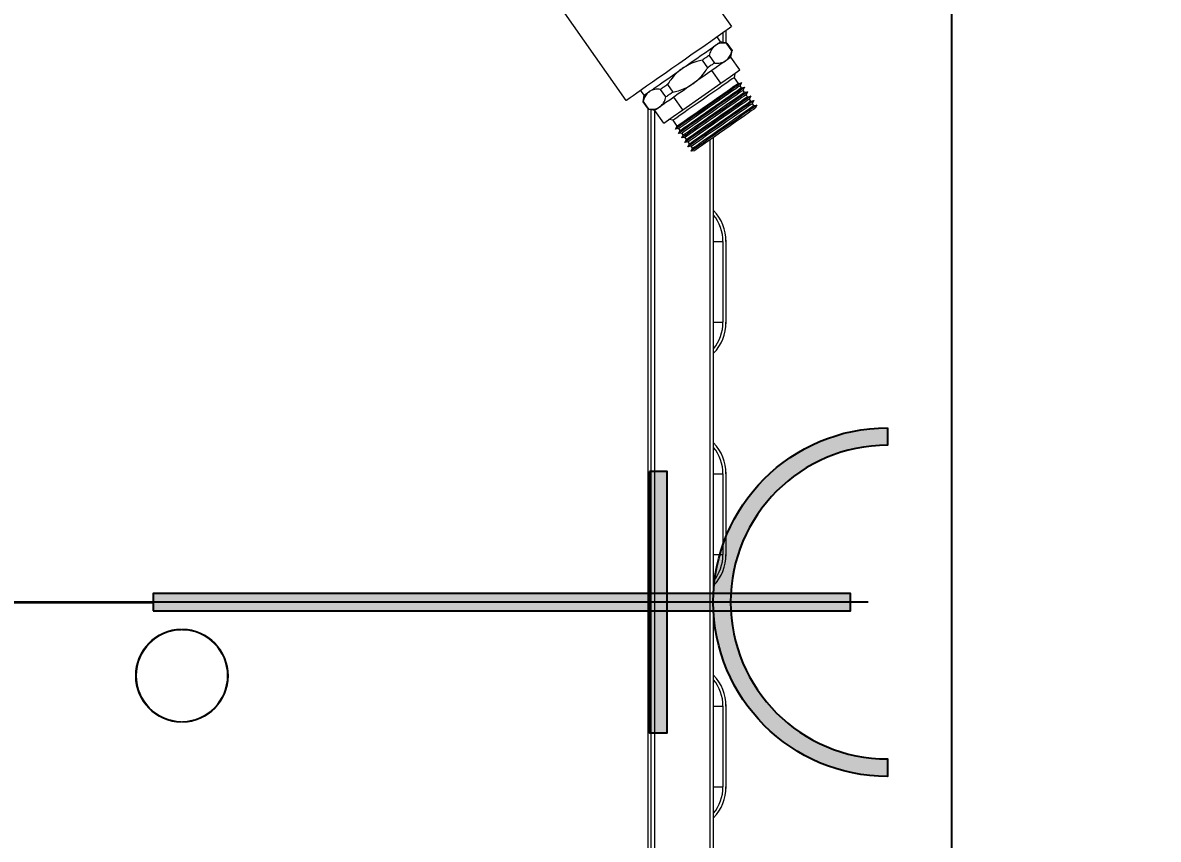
# Model space of a CAD drawing. Header units: millimetres. Extents: x 13502 to 23536, y 11874 to 14203.
# Drawn here: x 18752.13 to 18788.79, y 12910.78 to 12937.14 of the extents above; entities that cross this region are included whole.
import ezdxf

# ---------------------------------------------------------------- set-up
doc = ezdxf.new("R2010")
doc.units = ezdxf.units.MM
doc.layers.add('ELEKTRİK', color=10, linetype='Continuous')
doc.layers.add('ELK', color=1, linetype='Continuous', lineweight=35)
doc.styles.get("Standard").update_dxf_attribs({"font": 'arial.ttf'})
doc.dimstyles.new('OLCU50', dxfattribs={"dimtxt": 8, "dimasz": 3, "dimexe": 1.25, "dimexo": 0.625, "dimtad": 1, "dimdec": 0, "dimtxsty": 'Standard', "dimblk": 'OBLIQUE', "dimcen": 2.5, "dimclrd": 256, "dimclre": 251, "dimclrt": 25, "dimadec": 0, "dimazin": 0, "dimtfac": 1, "dimtdec": 0, "dimtmove": 0, "dimatfit": 3, "dimldrblk": 'OBLIQUE', "dimfxl": 1, "dimarcsym": 0})

# ---------------------------------------------------------------- blocks, each defined once
blk = doc.blocks.new('A$C75AA7FFD')
at = {"color": 1, "linetype": 'Continuous', "lineweight": 0}
for p, q in [((122.0361278620039, 73.1056926538713), (126.0798410741045, 67.33067014703192)), ((122.6803587046088, 64.95032885555338), (118.636642512276, 70.72534540192828)), ((125.8019165364421, 67.13606098183664), (125.8019165364421, 66.82321408279677)), ((125.90199273502, 67.20613816270088), (125.90199273502, 66.80556514747877)), ((125.9029255477108, 67.20679381379341), (125.9029255477108, 66.80540421493788)), ((125.6088272896886, 67.00085976608898), (125.7235423890234, 66.8370304394557)), ((125.9324536887325, 66.80019476898451), (125.7235423890234, 66.8370304394557)), ((126.0985718337251, 66.55027845390032), (125.9264991847194, 66.79602840431471)), ((125.9324536887325, 66.80019476898451), (126.1045263377382, 66.5544507790346)), ((125.3634230462121, 66.40175560004536), (125.5354986754501, 66.15601161009545)), ((126.0676876870348, 66.34554245955587), (126.1045263377382, 66.5544507790346)), ((125.3159986105966, 66.00231507307399), (125.1439259615909, 66.24806502348838)), ((126.0676876870348, 66.34554245955587), (126.0685996380998, 66.34618022925497)), ((126.3553873864439, 65.9366009522073), (126.0685996380998, 66.34618022925497)), ((125.4519568053329, 65.91439822202847), (125.453780707463, 65.91567376142666)), ((125.453780707463, 65.91567376142666), (125.4546896782958, 65.91631153112576)), ((125.7405684558034, 65.50610044484347), (125.453780707463, 65.91567376142666)), ((125.7405684558034, 65.50610044484347), (126.0479764310076, 65.7213506985263)), ((126.0479764310076, 65.7213506985263), (126.3553873864439, 65.9366009522073)), ((126.1906461087456, 65.82124808317167), (126.1660889950981, 65.68197587018585)), ((126.1660889950981, 65.68197587018585), (126.2951449719694, 65.49766638760775)), ((123.266087588363, 65.11630394939857), (123.1513724890283, 65.28013327603185)), ((123.9703522291893, 65.0600848484446), (123.7982795801836, 65.30582883839452)), ((124.0177766648048, 65.45952537541598), (124.1898493138106, 65.21378138546606)), ((125.1257495251666, 65.07559993747964), (125.7405684558034, 65.50610044484347)), ((126.2951449719694, 65.49766638760775), (126.4057384101179, 65.51406958584994)), ((126.4057384101179, 65.51406958584994), (126.3525025216368, 65.41575172429111)), ((126.3525025216368, 65.41575172429111), (126.3955191937712, 65.3543172169193)), ((126.3955191937712, 65.3543172169193), (126.5061126319233, 65.37071445469883)), ((126.5061126319233, 65.37071445469883), (126.4528767434422, 65.27240255360266)), ((126.4528767434422, 65.27240255360266), (126.4958963958088, 65.21096208576819)), ((123.2292519178918, 64.90739562991985), (123.266087588363, 65.11630394939857)), ((123.4013245668975, 64.66164567950545), (123.2292519178918, 64.90739562991985)), ((123.2352034416726, 64.91156199458965), (123.4072790709106, 64.66581800463973)), ((124.223230895117, 65.0540349769999), (124.2241428461821, 65.054672746699)), ((124.2241428461821, 65.054672746699), (124.22596376808, 65.05594828609719)), ((124.5109305945261, 64.6450994301158), (124.2241428461821, 65.054672746699)), ((124.5109305945261, 64.6450994301158), (125.1257495251666, 65.07559993747964)), ((126.4958963958088, 65.21096208576819), (126.6064898339573, 65.22736528401038)), ((126.6064898339573, 65.22736528401038), (126.5532539454762, 65.12904742245155)), ((126.5532539454762, 65.12904742245155), (126.5962706176106, 65.06761291507974)), ((126.5962706176106, 65.06761291507974), (126.7068670359949, 65.08401015285745)), ((126.7068670359949, 65.08401015285745), (126.6536281672816, 64.9856982517631)), ((126.6536281672816, 64.9856982517631), (126.6966478196482, 64.9242577839268)), ((126.6966478196482, 64.9242577839268), (126.8072412578003, 64.94066098216899)), ((126.8072412578003, 64.94066098216899), (126.7540053693156, 64.84234312061017)), ((123.3871297207443, 64.68191721919356), (123.3871297207443, 4.350073424484435)), ((123.6102328863781, 64.62481000903426), (123.4013245668975, 64.66164567950545)), ((123.4971300926809, 5.872000542820388), (123.4971300926809, 64.64475372317611)), ((123.4971300926809, 4.347143856193725), (123.4971300926809, 64.64475372317611)), ((123.6071304646139, 12.07371631033857), (123.6071304646139, 64.6253583717662)), ((123.6093239155452, 64.62417223933517), (123.6102328863781, 64.62481000903426)), ((123.8961116638857, 64.21459892275197), (123.6093239155452, 64.62417223933517)), ((124.2035196390898, 64.42984917643298), (124.5109305945261, 64.6450994301158)), ((126.7540053693156, 64.84234312061017), (126.7970220414536, 64.78090861324017)), ((126.7970220414536, 64.78090861324017), (126.9076184598343, 64.79731181148236)), ((126.9076184598343, 64.79731181148236), (126.854379591121, 64.69899394992353)), ((123.8961116638857, 64.21459892275197), (124.2035196390898, 64.42984917643298)), ((124.2001251545698, 64.30539467814015), (124.060852941584, 64.32995179178761)), ((124.3291781512089, 64.12108519556205), (124.2001251545698, 64.30539467814015)), ((124.2759422627278, 64.0227673340014), (124.3291781512089, 64.12108519556205)), ((124.3865357008763, 64.03917053224541), (124.2759422627278, 64.0227673340014)), ((124.3763194647618, 63.87941816331477), (124.4295553532429, 63.97773006440912)), ((124.4869129029139, 63.89581540109248), (124.3763194647618, 63.87941816331477)), ((124.4295553532429, 63.97773006440912), (124.3865357008763, 64.03917053224541)), ((124.4766936865672, 63.73606303216184), (124.5299295750483, 63.83438089372066)), ((124.5299295750483, 63.83438089372066), (124.4869129029139, 63.89581540109248)), ((124.5872871247157, 63.75246623040402), (124.4766936865672, 63.73606303216184)), ((124.5770708886012, 63.59271386147338), (124.6303067770859, 63.69102576256955)), ((124.6876643267533, 63.60911109925291), (124.5770708886012, 63.59271386147338)), ((124.6303067770859, 63.69102576256955), (124.5872871247157, 63.75246623040402)), ((124.6774451104066, 63.44935873032227), (124.7306839791199, 63.5476765918811)), ((124.7880415287909, 63.46576192856446), (124.6774451104066, 63.44935873032227)), ((124.7306839791199, 63.5476765918811), (124.6876643267533, 63.60911109925291)), ((124.8310582009253, 63.40432742119265), (124.7880415287909, 63.46576192856446)), ((125.391991552453, 12.07371631033857), (125.391991552453, 63.67501595498106)), ((125.5019919243896, 12.07371631033857), (125.5019919243896, 63.75204303742612)), ((124.7778223124442, 63.30600955963382), (124.8310582009253, 63.40432742119265)), ((124.8884157505927, 63.32241275787601), (124.7778223124442, 63.30600955963382)), ((125.5019919243896, 60.39007881158432), (125.8019165364421, 60.39007881158432)), ((125.8019165364421, 60.39007881158432), (125.8019165364421, 57.78508165347739)), ((125.90199273502, 60.39007881158432), (125.90199273502, 57.78508165347739)), ((125.90199273502, 60.39007881158432), (125.9029255477108, 60.39007881158432)), ((125.9029255477108, 60.43984868997177), (125.9029255477108, 60.39007881158432)), ((125.9029255477108, 60.39007881158432), (125.9029255477108, 57.78508165347739)), ((125.5019919243896, 57.78508165347739), (125.8019165364421, 57.78508165347739)), ((125.90199273502, 57.78508165347739), (125.9029255477108, 57.78508165347739)), ((125.9029255477108, 57.78508165347739), (125.9029255477108, 57.73530581462364)), ((125.5019919243896, 52.8900800035135), (125.8019165364421, 52.8900800035135)), ((125.8019165364421, 52.8900800035135), (125.8019165364421, 50.2850768849421)), ((125.90199273502, 52.8900800035135), (125.90199273502, 50.2850768849421)), ((125.90199273502, 52.8900800035135), (125.9029255477108, 52.8900800035135)), ((125.9029255477108, 52.93984988190095), (125.9029255477108, 52.8900800035135)), ((125.9029255477108, 52.8900800035135), (125.9029255477108, 50.2850768849421)), ((125.5019919243896, 50.2850768849421), (125.8019165364421, 50.2850768849421)), ((125.90199273502, 50.2850768849421), (125.9029255477108, 50.2850768849421)), ((125.9029255477108, 50.2850768849421), (125.9029255477108, 50.23530700655283)), ((108.3172307574423, 47.87346103634809), (108.3172307574423, 47.84845688786299)), ((108.3672271334799, 47.84845688786299), (108.3672271334799, 47.87346103634809)), ((125.5019919243896, 45.39008119544269), (125.8019165364421, 45.39008119544269)), ((125.8019165364421, 45.39008119544269), (125.8019165364421, 42.78507807687129)), ((125.90199273502, 45.39008119544269), (125.90199273502, 42.78507807687129)), ((125.90199273502, 45.39008119544269), (125.9029255477108, 45.39008119544269)), ((125.9029255477108, 45.43985107383014), (125.9029255477108, 45.39008119544269)), ((125.9029255477108, 45.39008119544269), (125.9029255477108, 42.78507807687129)), ((108.3172307574423, 44.89888527830226), (108.3172307574423, 44.87388112981898)), ((108.3672271334799, 44.87388112981898), (108.3672271334799, 44.89888527830226)), ((125.5019919243896, 42.78507807687129), (125.8019165364421, 42.78507807687129)), ((125.90199273502, 42.78507807687129), (125.9029255477108, 42.78507807687129)), ((125.9029255477108, 42.78507807687129), (125.9029255477108, 42.73530819848202))]:
    blk.add_line(p, q, dxfattribs=at)
at = {"color": 1, "linetype": 'Continuous', "lineweight": 0, "flags": 128}
for points in [[(122.6803587046088, 64.95032885555338), (122.694902237934, 64.96050932888102), (122.7382765379371, 64.99087789539408), (122.8097425070264, 65.04092195514932), (122.9080842104413, 65.10977724079567), (123.0316058960452, 65.19626954083105), (123.1782005396417, 65.29892066006505), (123.3453647461502, 65.4159663010123), (123.5302285519247, 65.54540970807466), (123.7296358910244, 65.6850395489273), (123.9401743975359, 65.83245971685392), (124.1582379904539, 65.98514893537867), (124.3800983992405, 66.14049652106041), (124.6019617882594, 66.29584410674215), (124.8200253811774, 66.44853332526691), (125.0305609074567, 66.5959534931917), (125.2299712267886, 66.73558333404617), (125.4148350325631, 66.86502674110852), (125.5819992390716, 66.98207238205578), (125.7285938826681, 67.08472350128977), (125.8521185485042, 67.17121580132516), (125.9504542914583, 67.24007108697151), (126.0219232407762, 67.29011514672675), (126.0652975407793, 67.32048371323981), (126.0798410741045, 67.33067014703192), (126.0798410741045, 67.33067014703192)], [(124.4948164788111, 65.97666719442714), (124.6551976767441, 66.08896830565027), (124.8128340807853, 66.19934418684898), (124.9650285807584, 66.30591133124472), (125.1091794339191, 66.40685179717366), (125.2428160277377, 66.50042512900836), (125.363658484559, 66.58503392226885), (125.4696295825088, 66.65924170501603), (125.558926281079, 66.72176697738723)], [(125.558926281079, 66.72176697738723), (125.5968288746917, 66.74830296524124), (125.6300107804418, 66.77154281623916), (125.6583349076391, 66.79137328155775), (125.6816760865331, 66.80771687515517), (125.6999329892278, 66.82050207145949), (125.7130311099172, 66.82966926582594), (125.7209138241888, 66.83518865593214), (125.7235423890234, 66.8370304394557)], [(125.3634230462121, 66.40175560004536), (125.3373430338906, 66.38349273688618), (125.3108428088235, 66.3649378109676), (125.2839402524041, 66.34610274321676), (125.2566532460223, 66.32699349410177), (125.2289907303821, 66.30762794501425), (125.2009705868732, 66.28800609595419), (125.172610696889, 66.26815178877769), (125.1439259615909, 66.24806502348838)], [(125.9030715790905, 66.23027303702293), (125.8137778607525, 66.16774776465172), (125.7078037825704, 66.09354594236902), (125.5869643059814, 66.00893118864406), (125.4533247319305, 65.91535785680935), (125.3091738787698, 65.81442335134489), (125.1569793787967, 65.70785620694915), (124.9993429747556, 65.59747436528596), (124.8389617768225, 65.48517325406283)], [(125.5354986754501, 66.15601161009545), (125.5094156828964, 66.13774874693627), (125.4829154578292, 66.11919382101769), (125.4560129014098, 66.10035875326685), (125.428725895028, 66.08124950415186), (125.4010633793878, 66.06187799459985), (125.3730462161111, 66.04226210600427), (125.3446833458947, 66.0224018383633), (125.3159986105966, 66.00231507307399)], [(126.0676876870348, 66.34554245955587), (126.0650591222002, 66.34370067603231), (126.0571764079286, 66.33818128592611), (126.0440782872392, 66.32900813109518), (126.0258213845445, 66.31622293479086), (126.0024802056505, 66.29987934119345), (125.9741590586855, 66.28004887587667), (125.9409741727031, 66.2568149853414), (125.9030715790905, 66.23027303702293)], [(123.4307066765396, 65.23156741146704), (123.5200003948812, 65.29409268383824), (123.6259744730633, 65.36829450612095), (123.7468139496486, 65.45290925984591), (123.8804505434709, 65.54648259168061), (124.0246013966316, 65.64741709714508), (124.1767958966047, 65.7539902020053), (124.3344352808781, 65.864366083204), (124.4948164788111, 65.97666719442714)], [(126.1660889950981, 65.68197587018585), (126.1511550513496, 65.67152121549225), (126.1068091956331, 65.64046719556427), (126.0343955126955, 65.58976152425203), (125.9361163941539, 65.52094796185702), (125.8149550524868, 65.43611267094639), (125.674598034966, 65.33783057217443), (125.5193070736968, 65.22909381870886), (125.3537998763131, 65.11320450787025), (125.183107074834, 64.993685274163), (125.0124142733548, 64.87416604045757), (124.8469070759711, 64.75827672961714), (124.6916161147019, 64.64953997615157), (124.5512590971812, 64.55125787737961), (124.4300977555104, 64.46642258646898), (124.3318186369725, 64.39760902407397), (124.2594049540312, 64.34690335276173), (124.2150590983183, 64.31584933283375), (124.2001251545698, 64.30539467814015)], [(124.8389617768225, 65.48517325406283), (124.6785805788895, 65.37287810330417), (124.5209441748484, 65.26249626164099), (124.3687466946431, 65.15592911724525), (124.2245958414824, 65.05499461178078), (124.0909592476601, 64.96142127994608), (123.9701197710747, 64.87680652622112), (123.8641456928926, 64.80260470393841), (123.7748519745546, 64.74007943156721)], [(124.0177766648048, 65.45952537541598), (123.9890919295067, 65.43943861012485), (123.9607320395226, 65.41957834248569), (123.93271189601, 65.39996245389011), (123.905052360602, 65.38059094433811), (123.8777623739916, 65.3614876556876), (123.8508598175722, 65.34264662747228), (123.8243625727373, 65.3240917015537), (123.7982795801836, 65.30582883839452)], [(126.4057384101179, 65.51406958584994), (126.4020995465544, 65.51151850705355), (126.3731525508192, 65.49125292782992), (126.3160453406599, 65.45126417165011), (126.2323365775337, 65.39264896397617), (126.124312099575, 65.31701066975438), (125.9949133959963, 65.22640564922949), (125.8476750222362, 65.12330749515968), (125.6866113511205, 65.01052954677652), (125.5161152449691, 64.89114740375408), (125.3408388463067, 64.76841547969343), (125.1655624476443, 64.64568951609908), (124.9950693217252, 64.52630737307663), (124.8340056506095, 64.41352942469348), (124.6867672768494, 64.31043127062367), (124.5573685732707, 64.21982625009878), (124.449344095312, 64.14418199541251), (124.3656353321858, 64.08557274820305), (124.3085281220265, 64.04558399202324), (124.2795811262913, 64.02531245233513), (124.2759422627278, 64.0227673340014)], [(126.5061126319233, 65.37071445469883), (126.502476748592, 65.36816933636692), (126.4735297528568, 65.34789779667699), (126.4164225426939, 65.30790904049718), (126.3327137795713, 65.24929979328772), (126.2246863213768, 65.17365553860145), (126.0952905980303, 65.08305051807656), (125.9480522242739, 64.97995832447123), (125.7869885531582, 64.86718037608989), (125.6164924470067, 64.74779823306562), (125.4412160483444, 64.6250663090068), (125.2659396496783, 64.50233438494615), (125.0954435435269, 64.3829522419237), (124.9343798724112, 64.27017429354055), (124.7871414986548, 64.16707613947074), (124.6577457753083, 64.07647111894585), (124.5497183171137, 64.00083282472406), (124.4660125342234, 63.94221761705194), (124.4089053240605, 63.90223482133479), (124.3799553480931, 63.88196328164668), (124.3763194647618, 63.87941816331477)], [(126.3525025216368, 65.41575172429111), (126.3375685778883, 65.40529706959751), (126.2932197419432, 65.37424304966953), (126.2208060590019, 65.32353737835729), (126.122526940464, 65.25472381596228), (126.0013685790254, 65.16988256458717), (125.8610115615047, 65.07160642627969), (125.7057176200033, 64.96286967281412), (125.5402134028518, 64.84698036197369), (125.3695206013726, 64.72746112826826), (125.1988248196612, 64.60794189456101), (125.0333206025098, 64.4920525837224), (124.8780266610083, 64.38331583025683), (124.7376696434876, 64.28503373148487), (124.6165112820527, 64.20019844057424), (124.5182321635111, 64.13137891771476), (124.4458184805735, 64.08067920686699), (124.4014696446247, 64.04962518693901), (124.3865357008763, 64.03917053224541)], [(126.4528767434422, 65.27240255360266), (126.4379427996901, 65.26194193844458), (126.3935969439772, 65.23089387898108), (126.3211832610396, 65.18018820766883), (126.222904142498, 65.11136868481117), (126.1017428008272, 65.02653339390054), (125.9613857833101, 64.92825129512676), (125.8060948220409, 64.81952050212567), (125.6405876246572, 64.70363119128706), (125.469894823178, 64.58410599711533), (125.2992020216989, 64.4645867634099), (125.1336948243152, 64.34869745256947), (124.978403863046, 64.2399606991039), (124.8380468455252, 64.14168456079642), (124.7168855038544, 64.05684330942131), (124.6186063853165, 63.9880297470263), (124.5461927023753, 63.93732407571406), (124.5018468466624, 63.90627601625056), (124.4869129029139, 63.89581540109248)], [(125.312160071473, 64.8093757915849), (125.4828558531844, 64.92889502529033), (125.6483600703359, 65.04478433613076), (125.8036540118374, 65.15352108959632), (125.9440110293581, 65.25180318836829), (126.065169390793, 65.33663847927892), (126.1634485093346, 65.40545204167393), (126.2358621922722, 65.45615771298617), (126.2802110282209, 65.48721173291415), (126.2951449719694, 65.49766638760775)], [(125.412537273507, 64.66602066043197), (125.5832300749862, 64.7855458546037), (125.7487372723699, 64.90143516544231), (125.9040282336391, 65.01017191890787), (126.0443852511598, 65.10844805721717), (126.1655465928307, 65.1932833481278), (126.2638257113686, 65.26210287098547), (126.3362393943098, 65.31280854229772), (126.3805852500227, 65.34385660176122), (126.3955191937712, 65.3543172169193)], [(123.266087588363, 65.11630394939857), (123.2765988674728, 65.12366512302833), (123.3079538908569, 65.14561751369911), (123.3596191969482, 65.18179157261329), (123.4307066765396, 65.23156741146704)], [(124.1898493138106, 65.21378138546606), (124.1611645785124, 65.19369462017676), (124.1328046885283, 65.17383435253578), (124.1047845450157, 65.1542184639402), (124.0771250096077, 65.1348469543882), (124.0498350229973, 65.1157377052732), (124.0229324665779, 65.09690263752236), (123.996435221743, 65.07834771160378), (123.9703522291893, 65.0600848484446)], [(126.6064898339573, 65.22736528401038), (126.602853950626, 65.22481420521399), (126.5739039746586, 65.20454862599036), (126.5167967644993, 65.16455986980873), (126.4330880013731, 65.10594466213479), (126.3250635234144, 65.03030636791482), (126.1956648198357, 64.93970134738811), (126.0484264460756, 64.8366031933183), (125.8873627749599, 64.72382524493696), (125.7168696490407, 64.6044431019127), (125.5415932503784, 64.48171713831834), (125.366316851716, 64.35898521425952), (125.1958207455646, 64.23960307123525), (125.0347570744489, 64.12682512285392), (124.8875187006888, 64.02372696878228), (124.75811999711, 63.93312194825739), (124.6500955191514, 63.8574836540356), (124.5663867560252, 63.79886844636349), (124.5092795458659, 63.75887969018186), (124.4803325501307, 63.73861411095822), (124.4766936865672, 63.73606303216184)], [(126.7068670359949, 65.08401015285745), (126.7032281724314, 65.08146503452554), (126.6742811766962, 65.06119349483743), (126.6171739665369, 65.02121069912027), (126.5334652034107, 64.96259549144816), (126.4254377452162, 64.88695719722637), (126.2960420218733, 64.79635217670148), (126.1488036481132, 64.69325402263166), (125.9877399769975, 64.58047607424851), (125.8172438708461, 64.46109393122606), (125.6419674721838, 64.33836200716541), (125.4666910735214, 64.21563008310659), (125.29619496737, 64.09624794008232), (125.1351312962543, 63.98346999170099), (124.9878929224942, 63.88037779809565), (124.8584971991477, 63.78977277757076), (124.7504727211854, 63.71412852288449), (124.6667639580628, 63.65551927567503), (124.6096567479035, 63.61553051949522), (124.5807067719325, 63.59525897980529), (124.5770708886012, 63.59271386147338)], [(126.5532539454762, 65.12904742245155), (126.5383200017277, 65.11859276775795), (126.4939711657826, 65.08753874782815), (126.4215574828413, 65.03683307651772), (126.3232783643034, 64.96801951412272), (126.2021200028648, 64.88318422321208), (126.0617629853441, 64.78490212444012), (125.9064720240749, 64.67616537097274), (125.7409648266912, 64.56027606013413), (125.570272025212, 64.44075682642688), (125.3995792237329, 64.32123759272145), (125.2340720263492, 64.20534828188283), (125.07878106508, 64.09661152841545), (124.938421067327, 63.99832942964349), (124.8172627058921, 63.91349413873286), (124.7189835873505, 63.84468057633785), (124.6465699044129, 63.79397490502743), (124.6022210684641, 63.76292088509763), (124.5872871247157, 63.75246623040402)], [(126.8072412578003, 64.94066098216899), (126.803605374469, 64.93811586383708), (126.7746553985016, 64.91784432414897), (126.7175481883387, 64.87785556796916), (126.6338394252161, 64.8192463207597), (126.5258149472538, 64.74360206607344), (126.396416243675, 64.65299704554855), (126.249177869915, 64.54989889147873), (126.0881141987993, 64.43712094309558), (125.9176210728801, 64.31773880007313), (125.7423446742177, 64.19501283647878), (125.5670682755554, 64.07228091241814), (125.396572169404, 63.95289876939569), (125.2355084982883, 63.84012082101253), (125.0882701245282, 63.73702266694272), (124.9588744011853, 63.64641764641783), (124.8508469429908, 63.57077935219604), (124.7671381798646, 63.5121641445221), (124.7100309697053, 63.47218134880677), (124.6810839739701, 63.45190980911866), (124.6774451104066, 63.44935873032227)], [(126.6536281672816, 64.9856982517631), (126.6386942235331, 64.97523763660502), (126.5943483678166, 64.94418957714151), (126.5219346848789, 64.89348390582927), (126.4236555663374, 64.82466438296979), (126.3024942246702, 64.73982909205915), (126.1621372071495, 64.64155295375167), (126.0068462458803, 64.5328162002861), (125.8413390484966, 64.41692688944568), (125.6706462470174, 64.29740765574024), (125.4999534455383, 64.17788246156852), (125.3344462481546, 64.0619931507299), (125.1791552868854, 63.95325639726434), (125.0387982693646, 63.85498025895504), (124.9176399079261, 63.77014496804441), (124.8193578091559, 63.70132544518674), (124.7469441262147, 63.6506197738745), (124.7025982705018, 63.61957171441099), (124.6876643267533, 63.60911109925291)], [(125.5129144755447, 64.52267148974352), (125.6836072770238, 64.64219072345077), (125.8491144744075, 64.75808003428938), (126.0044054356767, 64.86681678775676), (126.1447624531975, 64.96509888652872), (126.2659208146324, 65.04993417743935), (126.3641999331739, 65.11874773983436), (126.4366136161116, 65.16945341114479), (126.4809624520603, 65.20050743107458), (126.4958963958088, 65.21096208576819)], [(125.6132886973501, 64.37932231905688), (125.7839814988292, 64.49884155276231), (125.9494886962129, 64.61473086360274), (126.1047796574785, 64.72346761706831), (126.2451366749992, 64.82174375537579), (126.36629801667, 64.9065850067509), (126.4645771352116, 64.97539856914591), (126.5369908181492, 65.02610424045815), (126.5813366738621, 65.05715826038613), (126.5962706176106, 65.06761291507974)], [(125.7136658993841, 64.23596718790395), (125.8843587008632, 64.35548642160938), (126.0498658982469, 64.47137573244981), (126.2051568595161, 64.58011248591538), (126.3455138770369, 64.67839458468734), (126.4666722384754, 64.76322987559797), (126.5649513570133, 64.83204939845746), (126.6373650399546, 64.88274910930522), (126.6817138758997, 64.9138031292332), (126.6966478196482, 64.9242577839268)], [(123.7748519745546, 64.74007943156721), (123.7037644949596, 64.69030359271346), (123.6521021691005, 64.65412953379928), (123.6207441654842, 64.63217118266402), (123.6102328863781, 64.62481000903426)], [(124.3291781512089, 64.12108519556205), (124.3441120949574, 64.13153985025565), (124.3884609309025, 64.16259387018363), (124.4608746138438, 64.21329954149587), (124.5591537323817, 64.28211310389088), (124.6803120938202, 64.36694839480151), (124.820669111341, 64.46523049357347), (124.9759630528424, 64.57396724703904), (125.1414672699939, 64.68985655787765), (125.312160071473, 64.8093757915849)], [(124.4295553532429, 63.97773006440912), (124.444489296995, 63.9881906795672), (124.4888351527079, 64.0192387390307), (124.5612488356455, 64.06994441034294), (124.6595279541871, 64.13876393320243), (124.7806892958579, 64.22359922411306), (124.921046313375, 64.32187536242054), (125.0763372746442, 64.4306121158861), (125.2418444720279, 64.54650142672654), (125.412537273507, 64.66602066043197)], [(124.5299295750483, 63.83438089372066), (124.5448635187968, 63.84483554841427), (124.5892123547419, 63.87588956834406), (124.6616260376832, 63.92659523965449), (124.7599051562211, 63.9954088020495), (124.8810635176596, 64.08024409296013), (125.0214235154126, 64.17852619173209), (125.1767144766818, 64.28726294519947), (125.3422186938333, 64.40315225603808), (125.5129144755447, 64.52267148974352)], [(126.9076184598343, 64.79731181148236), (126.9039795962708, 64.79476073268597), (126.8750326005356, 64.77448919299604), (126.8179253903763, 64.73450639728071), (126.7342166272501, 64.67589118960677), (126.6261891690592, 64.60025289538498), (126.4967934457127, 64.5096478748601), (126.3495550719526, 64.40654972079028), (126.1884914008369, 64.29377177240895), (126.0179952946855, 64.17438962938468), (125.8427188960231, 64.05165770532585), (125.6674424973608, 63.92893174172968), (125.4969493714416, 63.80954959870724), (125.3358857003259, 63.6967716503259), (125.1886473265658, 63.59367349625427), (125.0592486229871, 63.50306847572938), (124.9512241450284, 63.42742422104311), (124.8675153819022, 63.36881497383547), (124.8104081717429, 63.32882621765384), (124.7814581957755, 63.30855467796573), (124.7778223124442, 63.30600955963382)], [(126.7540053693156, 64.84234312061017), (126.7390714255671, 64.83188846591656), (126.694722589622, 64.80083444598858), (126.6223118869166, 64.75012877467634), (126.5240297881428, 64.68131521228133), (126.4028714267042, 64.5964799213707), (126.2625144091835, 64.49819782259874), (126.1072234479143, 64.38946106913318), (125.9417162505342, 64.27357175829275), (125.7710234490514, 64.15405252458731), (125.6003306475723, 64.03453329088188), (125.4348234501886, 63.91864398004145), (125.279532488923, 63.80990722657589), (125.13917249117, 63.71162512780393), (125.0180141297315, 63.62678983689329), (124.9197350111899, 63.55797627449829), (124.8473213282523, 63.50727060318604), (124.8029724923072, 63.47621658325806), (124.7880415287909, 63.46576192856446)], [(126.854379591121, 64.69899394992353), (126.8394486276047, 64.68853929522811), (126.7950997916596, 64.65748527530013), (126.7226861087183, 64.60677960398789), (126.6244069901804, 64.5379660415947), (126.5032486287419, 64.45312479021959), (126.3628886309889, 64.35484865191029), (126.2075976697197, 64.24611189844472), (126.042090472336, 64.13022258760611), (125.8713976708568, 64.01070335389886), (125.7007048693777, 63.89118412019343), (125.535197671994, 63.77529480935482), (125.3799067107248, 63.66655805588744), (125.239549693204, 63.56827595711547), (125.1183913317691, 63.48344066620484), (125.0201122132275, 63.41462114334536), (124.9476985302899, 63.36392143249941), (124.9033496943412, 63.33286741256961), (124.8884157505927, 63.32241275787601)], [(125.8140401211895, 64.0926180172155), (125.9847329226686, 64.21213725092275), (126.1502401200523, 64.32802656176136), (126.3055310813215, 64.43676331522693), (126.4458910790745, 64.5350454140007), (126.5670494405094, 64.61988070491134), (126.665328559051, 64.68869426730453), (126.7377422419886, 64.73939993861677), (126.7820910779374, 64.77045395854475), (126.7970220414536, 64.78090861324017)], [(124.6303067770859, 63.69102576256955), (124.6452407208344, 63.70148637772763), (124.6895865765473, 63.73254039765561), (124.7620002594849, 63.78324010850338), (124.8602823582587, 63.85205963136104), (124.9814407196973, 63.93689492227168), (125.121797737218, 64.03517702104546), (125.2770886984872, 64.14390781404654), (125.4425958958709, 64.25979712488515), (125.6132886973501, 64.37932231905688)], [(124.7306839791199, 63.5476765918811), (124.7456149426362, 63.5581312465747), (124.7899637785849, 63.58918526650268), (124.8623774615226, 63.63989093781493), (124.9606565800641, 63.70870450020993), (125.081814941499, 63.79354575158504), (125.222174939252, 63.89182188989253), (125.3774659005212, 64.00055864335809), (125.5429730979049, 64.11644795419852), (125.7136658993841, 64.23596718790395)], [(124.8310582009253, 63.40432742119265), (124.8459921446738, 63.41478207588625), (124.8903409806189, 63.44583609581605), (124.962751683328, 63.49654176712647), (125.0610337820981, 63.56535532952148), (125.1821921435367, 63.65019062043211), (125.3225491610574, 63.74847271920407), (125.4778401223266, 63.85720947266964), (125.6433473197103, 63.97309878351007), (125.8140401211895, 64.0926180172155)]]:
    blk.add_lwpolyline(points, dxfattribs=at)
at = {"color": 1, "linetype": 'Continuous', "lineweight": 0}
for centre, radius, start, end in [((122.5140976197399, 71.67931822208266), 5.957432658871375, 304.9455238712098, 305.0154180456317), ((128.6835781274494, 62.86744031264243), 4.499506007696615, 124.9726633693802, 125.0652481400461), ((122.2662991409998, 66.28927801965074), 1.684303116889935, 304.8703782222393, 305.1175132136732), ((126.0434975036333, 60.89722257201174), 4.599125912587205, 124.9736660909213, 125.0642454182212), ((124.5760765352497, 60.43985108675224), 1.326849665428701, 357.850275520223, 45.74681619572986), ((124.5760765352497, 60.43985108675224), 1.226849665426585, 357.6749597722051, 40.99995345615474), ((124.5760765352497, 57.73530825648413), 1.226849665426585, 319.0000465438453, 2.325040227794983), ((124.5760765352497, 57.73530825648413), 1.326849665428895, 314.2531838042702, 2.149724479777046), ((124.5760765352497, 52.93985108658853), 1.326849665428689, 357.850275520223, 45.74681619572986), ((124.5760765352497, 52.93985108658853), 1.226849665426585, 357.6749597722051, 40.99995345615474), ((124.5760765352497, 50.23530825632042), 1.226849665426583, 319.0000465438453, 2.325040227794983), ((124.5760765352497, 50.23530825632042), 1.326849665428927, 314.2531838042702, 2.149724479777046), ((108.3422295516611, 46.37367113722212), 1.500000000032969, 90.95497387397887, 269.0450261260211), ((108.3422295516611, 46.37367113722212), 1.475000000032413, 90.97116140996157, 269.0288385900384), ((108.3422295516611, 46.37367113722212), 1.500000000032968, 270.9549738739789, 89.04502612602111), ((108.3422295516611, 46.37367113722212), 1.475000000032412, 270.9711614099616, 89.02883859003845), ((124.5760765352497, 45.43985108642482), 1.326849665428701, 357.850275520223, 45.74681619572986), ((124.5760765352497, 45.43985108642482), 1.226849665426576, 357.6749597722051, 40.99995345615474), ((124.5760765352497, 42.73530825615671), 1.326849665428862, 314.2531838042702, 2.149724479777046), ((124.5760765352497, 42.73530825615671), 1.226849665426575, 319.0000465438453, 2.325040227794983)]:
    blk.add_arc(centre, radius, start, end, dxfattribs=at)
for points, knots in [([(125.558926281079, 66.72176697738723), (125.5236881961901, 66.69073667715202), (125.4521293734688, 66.62772270347887), (125.395525356038, 66.50913058649712), (125.3713163905741, 66.42815705678004), (125.3634230462121, 66.40175560004536)], [0, 0, 0, 0, 0.3953540343104122, 0.8028549038274971, 1, 1, 1, 1]), ([(125.9264991847194, 66.79602840431471), (125.8634418680704, 66.79801408924504), (125.7354114972113, 66.80204578598932), (125.6193179521506, 66.76205539731563), (125.5660453742385, 66.72651625836625), (125.558926281079, 66.72176697738723)], [0, 0, 0, 0, 0.4567638073474646, 0.9274045068799248, 1, 1, 1, 1]), ([(125.9030715790905, 66.23027303702293), (125.938308933637, 66.26130204850597), (126.0098692809952, 66.32431605363308), (126.0664684780095, 66.44290096819532), (126.0906783709615, 66.5238768467807), (126.0985718337251, 66.55027845390032)], [0, 0, 0, 0, 0.3953369348340023, 0.8028539243429906, 0.9999999999999999, 0.9999999999999999, 0.9999999999999999, 0.9999999999999999]), ([(125.1439259615909, 66.24806502348838), (125.0830639898122, 66.23320205584241), (124.9390507453027, 66.19803289961237), (124.7164988222503, 66.11519953296374), (124.5692829385807, 66.02320230703117), (124.4948164788111, 65.97666719442714)], [0, 0, 0, 0, 0.2656254231846789, 0.6285300640185167, 1, 1, 1, 1]), ([(124.8389617768225, 65.48517325406283), (124.9065255983805, 65.53783424046014), (125.0434318206535, 65.64454248375114), (125.1977305127766, 65.82513309133901), (125.2812175038271, 65.95020816057877), (125.3159986105966, 66.00231507307399)], [0, 0, 0, 0, 0.3624202585403538, 0.7343810241332587, 1, 1, 1, 1]), ([(125.5354986754501, 66.15601161009545), (125.5985553310129, 66.15402853926571), (125.7265887517424, 66.15000201202201), (125.8426799241643, 66.18996624987994), (125.8959524898746, 66.2255215922396), (125.9030715790905, 66.23027303702293)], [0, 0, 0, 0, 0.4567470468027658, 0.9274022906811367, 1, 1, 1, 1]), ([(124.4948164788111, 65.97666719442714), (124.4808369279417, 65.96665353267053), (124.4038984579274, 65.91154190412999), (124.2736705506504, 65.79549553415018), (124.1305215774591, 65.62915766670449), (124.0522575499235, 65.5114041822817), (124.0177766648048, 65.45952537541598)], [0, 0, 0, 0, 0.07287706690991468, 0.4010894255176088, 0.7361371837486539, 1, 1, 1, 1]), ([(123.7982795801836, 65.30582883839452), (123.7352213740342, 65.3078152479793), (123.6071852180139, 65.3118485413961), (123.4910984002599, 65.27187386067271), (123.4378257810822, 65.23631882122754), (123.4307066765396, 65.23156741146704)], [0, 0, 0, 0, 0.456748580270819, 0.9274024121766509, 1, 1, 1, 1]), ([(124.1898493138106, 65.21378138546606), (124.2503938054288, 65.22843799700422), (124.386327355267, 65.26134479301072), (124.5916509733579, 65.33870819050753), (124.745403150755, 65.42115408664904), (124.8247706975017, 65.47546275358945), (124.8389617768225, 65.48517325406283)], [0, 0, 0, 0, 0.2638648195465481, 0.5924251841937118, 0.9271247912159448, 1, 1, 1, 1]), ([(123.4307066765396, 65.23156741146704), (123.3954680831994, 65.20053844864924), (123.3239053575853, 65.13752466341793), (123.2673068755721, 65.01893947041935), (123.2430969236593, 64.93796359928092), (123.2352034416726, 64.91156199458965)], [0, 0, 0, 0, 0.3953378396383674, 0.8028542193479945, 1, 1, 1, 1]), ([(123.7748519745546, 64.74007943156721), (123.8100904327766, 64.7711072635193), (123.8816501998372, 64.83411638874531), (123.9382495280261, 64.95271021329427), (123.9624587783401, 65.03368344375485), (123.9703522291893, 65.0600848484446)], [0, 0, 0, 0, 0.3953526094396472, 0.8028540993012112, 1, 1, 1, 1]), ([(123.4072790709106, 64.66581800463973), (123.4703347353934, 64.6638312328414), (123.5983623910761, 64.65979730920117), (123.7144618449129, 64.69977383138212), (123.7677329145517, 64.73532802619957), (123.7748519745546, 64.74007943156721)], [0, 0, 0, 0, 0.4567604602875641, 0.9274023423166556, 1, 1, 1, 1])]:
    blk.add_open_spline(points, degree=3, knots=knots, dxfattribs=at)
blk = doc.blocks.new('A$C50025146')
at = {"layer": 'ELEKTRİK'}
h = blk.add_hatch(color=256, dxfattribs=at)
edge = h.paths.add_edge_path()
edge.add_line((23.70435837441619, 11.25333161261187), (23.70435837441619, 10.69066721622039))
edge.add_ellipse((23.70435837441619, 5.626687648689767), major_axis=(3.580774291992597, -3.580774291992606), ratio=0.9999999999999413, start_angle=134.9999999999983, end_angle=314.9999999999983)
edge.add_line((23.70435837441619, 0.5627080811555061), (23.70435837441619, 4.368476402305532e-05))
edge.add_ellipse((23.70435837441619, 5.626687648689767), major_axis=(3.978638102213783, 3.978638102213774), ratio=0.9999999999999128, start_angle=45.0000000000025, end_angle=225.0000000000025, ccw=False)
for points in [[(16.0258407970905, 9.846670621633166), (16.5885051934838, 9.846670621633166), (16.5885051934838, 1.406704675742731), (16.0258407970905, 1.406704675742731)], [(6.940050297998823e-05, 5.345355450490388), (6.940050297998823e-05, 5.908019846885509), (22.50664525620232, 5.908019846885509), (22.50664525620232, 5.345355450490388)]]:
    blk.add_hatch(color=256, dxfattribs=at).paths.add_polyline_path(points)
at = {"layer": 'ELEKTRİK', "elevation": 4.798666618537076e-08}
blk.add_lwpolyline([(23.70435837441437, 4.368476402305532e-05), (23.70435837441619, 0.5627080811555061, -0.9999999999999944), (23.70435837441619, 10.69066721622039), (23.70435837441619, 11.25333161261187, 0.9999999999999944)], format="xyb", close=True, dxfattribs=at)
at = {"layer": 'ELEKTRİK'}
for points, elevation in [([(16.0258407970905, 1.406704675742731), (16.0258407970905, 9.846670621633166), (16.5885051934838, 9.846670621633166), (16.5885051934838, 1.406704675742731)], 4.791194770819646e-08), ([(6.940050297998823e-05, 5.908019846885509), (22.50664525620232, 5.908019846885509), (22.50664525620232, 5.345355450490388), (6.940050297998823e-05, 5.345355450490388)], 4.794507297291503e-08)]:
    blk.add_lwpolyline(points, close=True, dxfattribs=dict(at, elevation=elevation))
blk = doc.blocks.new('_Oblique')
at = {"color": 0, "linetype": 'ByBlock', "lineweight": -2}
blk.add_line((-0.5, -0.5), (0.5, 0.5), dxfattribs=at)
blk = doc.blocks.new('*D79')
at = {"color": 251, "lineweight": -2, "transparency": 16777216}
for p, q in [((18779.42226518055, 13033.55244370923), (18665.36134187621, 13033.55244370923)), ((18779.42226518055, 12918.43588696087), (18665.36134187621, 12918.43588696087))]:
    blk.add_line(p, q, dxfattribs=at)
at = {"lineweight": -2, "transparency": 16777216}
blk.add_line((18666.61134187621, 13033.55244370923), (18666.61134187621, 12918.43588696087), dxfattribs=at)
at = {"layer": 'Defpoints', "color": 0, "transparency": 16777216}
for p in [(18780.04726518055, 13033.55244370923), (18666.61134187621, 12918.43588696087), (18780.04726518055, 12918.43588696087)]:
    blk.add_point(p, dxfattribs=at)
at = {"lineweight": -2, "transparency": 16777216, "xscale": 3, "yscale": 3, "zscale": 3}
for p, rotation in [((18666.61134187621, 13033.55244370923), 90), ((18666.61134187621, 12918.43588696087), 270)]:
    blk.add_blockref('_Oblique', p, dxfattribs=dict(at, rotation=rotation))
at = {"color": 25, "transparency": 16777216, "insert": (18661.90175797444, 12975.99416533505), "char_height": 8, "attachment_point": 5, "rotation": 90}
blk.add_mtext('115', dxfattribs=at)
blk = doc.blocks.new('*D80')
at = {"color": 251, "lineweight": -2, "transparency": 16777216}
for p, q in [((18779.42226518055, 12918.43588696087), (18665.36134187623, 12918.43588696087)), ((18779.42226518055, 12638.76849550571), (18665.36134187623, 12638.76849550571))]:
    blk.add_line(p, q, dxfattribs=at)
at = {"lineweight": -2, "transparency": 16777216}
blk.add_line((18666.61134187623, 12918.43588696087), (18666.61134187623, 12638.76849550571), dxfattribs=at)
at = {"layer": 'Defpoints', "color": 0, "transparency": 16777216}
for p in [(18780.04726518055, 12918.43588696087), (18666.61134187623, 12638.76849550571), (18780.04726518055, 12638.76849550571)]:
    blk.add_point(p, dxfattribs=at)
at = {"lineweight": -2, "transparency": 16777216, "xscale": 3, "yscale": 3, "zscale": 3}
for p, rotation in [((18666.61134187623, 12918.43588696087), 90), ((18666.61134187623, 12638.76849550571), 270)]:
    blk.add_blockref('_Oblique', p, dxfattribs=dict(at, rotation=rotation))
at = {"color": 25, "transparency": 16777216, "insert": (18661.90175797445, 12778.60219123329), "char_height": 8, "attachment_point": 5, "rotation": 90}
blk.add_mtext('280', dxfattribs=at)

msp = doc.modelspace()

# ---------------------------------------------------------------- linework, layer by layer
msp.add_lwpolyline([(18596.17015049436, 12869.10609863971), (18782.12880133313, 12869.10609863971), (18782.12880133313, 13107.40061736326), (18596.17015049436, 13107.40061736326)], close=True)
msp.add_lwpolyline([(18782.12880133313, 12612.28435476945), (18782.12880133313, 13107.40061736326), (18796.9489140836, 13107.40061736326), (18796.9489140836, 12612.02608721638)])
at = {"layer": 'ELK', "color": 1}
msp.add_line((18623.0702327345, 12918.43588696085), (18756.34297620661, 12918.43588696088), dxfattribs=at)

# ---------------------------------------------------------------- block references
msp.add_blockref('A$C75AA7FFD', (18648.92619933305, 12869.68617924995))
at = {"layer": 'ELEKTRİK', "xscale": -1, "rotation": 180}
msp.add_blockref('A$C50025146', (18756.34290680613, 12924.06257460955, -4.794507297291503e-08), dxfattribs=at)

# ---------------------------------------------------------------- dimensions: what is measured, and where the dimension line sits
for base, p1, p2, picture, middle in [((18666.61134187621, 12918.43588696087), (18780.04726518054, 13033.55244370923), (18780.04726518054, 12918.43588696087), '*D79', (18661.90175797444, 12975.99416533505)), ((18666.61134187623, 12638.76849550571), (18780.04726518054, 12918.43588696087), (18780.04726518054, 12638.76849550571), '*D80', (18661.90175797445, 12778.60219123329))]:
    dim = msp.add_linear_dim(base=base, p1=p1, p2=p2, angle=90, dimstyle='OLCU50', override={"dimtmove": 1})
    dim.commit()
    dim.dimension.update_dxf_attribs({"geometry": picture, "text_midpoint": middle})

doc.saveas('drawing.dxf')
